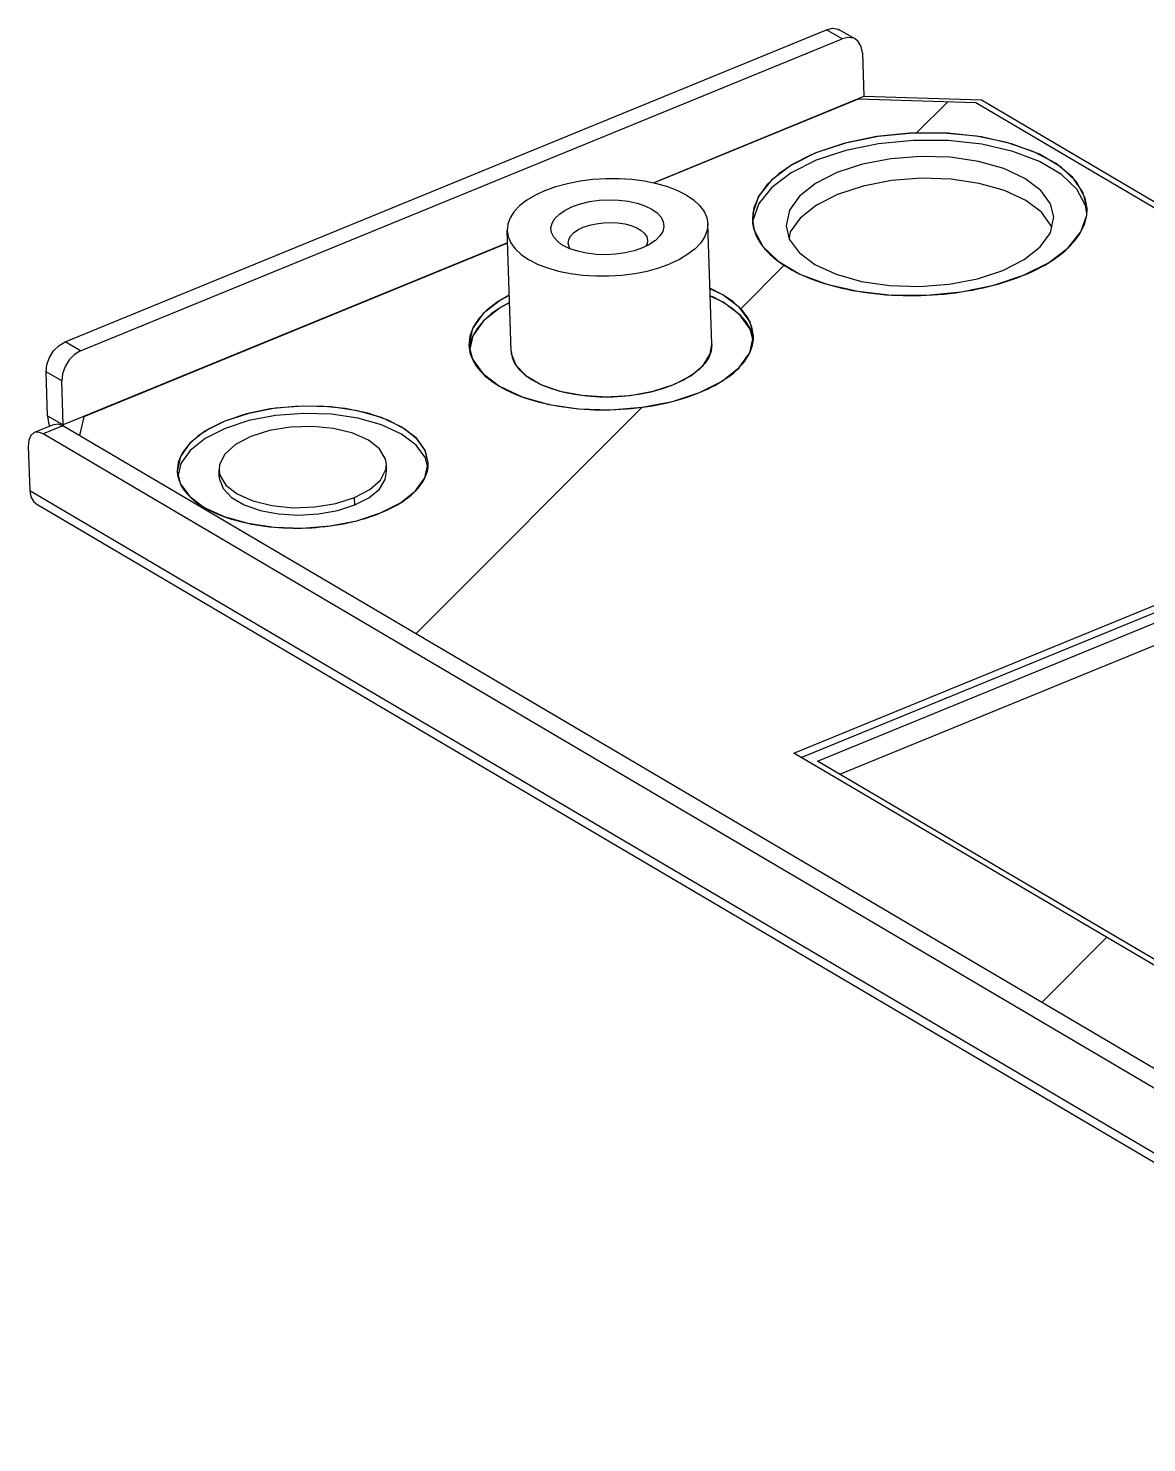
# Model space of a CAD drawing. Header units: millimetres. Extents: x 0 to 420, y 0 to 297.
# Drawn here: x 160.41 to 173.77, y 246.91 to 263.8 of the extents above; entities that cross this region are included whole.
import ezdxf

# ---------------------------------------------------------------- set-up
doc = ezdxf.new("R2010")
doc.units = ezdxf.units.MM
doc.header["$LTSCALE"] = 23.1
doc.layers.add('ASSEM_MEM', color=7, linetype='CONTINUOUS')

msp = doc.modelspace()

# ---------------------------------------------------------------- linework, layer by layer
at = {"layer": 'ASSEM_MEM', "color": 7, "linetype": 'CONTINUOUS'}
for p, q in [((160.8454, 260.0568), (169.9404, 263.7842)), ((170.1264, 263.6747), (169.9404, 263.7842)), ((170.2874, 263.671), (170.1014, 263.7806)), ((161.0314, 259.9472), (170.1264, 263.6747)), ((170.3704, 263.5089), (170.3879, 262.9847)), ((170.3879, 262.9847), (167.8773, 261.9558)), ((170.3212, 262.953), (167.8843, 261.9544)), ((171.7252, 262.9092), (170.3212, 262.953)), ((171.792, 262.9408), (170.3879, 262.9847)), ((171.0167, 262.5518), (171.3847, 262.9198)), ((190.5735, 251.8073), (171.7252, 262.9092)), ((190.8262, 251.7294), (171.792, 262.9408)), ((169.7635, 262.2903), (169.7497, 262.2843)), ((169.7742, 262.295), (169.7635, 262.2903)), ((169.785, 262.2996), (169.7742, 262.295)), ((169.798, 262.305), (169.785, 262.2996)), ((169.1323, 261.7072), (169.0622, 261.5052)), ((169.0555, 261.5137), (169.0556, 261.5111)), ((169.0622, 261.5052), (169.061, 261.4813)), ((169.6279, 261.5353), (169.5083, 261.3682)), ((172.9792, 261.3683), (173.0494, 261.5703)), ((173.0494, 261.5703), (173.0532, 261.6483)), ((166.1729, 259.9437), (166.1247, 261.3853)), ((168.5715, 260.0239), (168.5233, 261.4655)), ((169.5083, 261.3682), (169.4931, 261.2985)), ((172.6302, 261.4274), (172.6267, 261.4416)), ((166.1296, 261.2395), (160.8225, 259.0645)), ((166.1297, 261.2352), (161.0693, 259.1614)), ((168.9167, 260.4519), (169.4351, 260.9703)), ((166.1536, 260.5211), (166.048, 260.4675)), ((166.048, 260.4675), (165.8442, 260.3061)), ((165.8442, 260.3061), (165.7171, 260.1286)), ((169.0304, 260.2066), (169.0616, 260.116)), ((161.0314, 259.9472), (160.8454, 260.0568)), ((165.6702, 260.0138), (165.6703, 260.0114)), ((165.6844, 260.0365), (165.6778, 259.9834)), ((165.7171, 260.1286), (165.6819, 259.967)), ((168.5715, 260.0239), (168.5636, 259.9466)), ((169.0244, 259.9264), (169.0683, 260.1281)), ((169.0616, 260.116), (169.0631, 260.1041)), ((165.7105, 259.8497), (165.7115, 259.8474)), ((160.6365, 259.174), (160.6189, 259.6983)), ((160.8049, 259.5887), (160.6189, 259.6983)), ((168.8959, 259.7475), (168.8983, 259.75)), ((160.8225, 259.0645), (160.8049, 259.5887)), ((166.0343, 259.5261), (166.0384, 259.5237)), ((168.6916, 259.5863), (168.6955, 259.5887)), ((166.6239, 259.31), (166.6279, 259.3092)), ((168.0974, 259.3436), (168.1029, 259.345)), ((160.6365, 259.174), (160.6483, 259.0877)), ((160.6365, 259.174), (160.8225, 259.0645)), ((161.0693, 259.1614), (161.016, 258.9382)), ((165.0355, 256.5707), (167.7395, 259.2747)), ((166.9811, 259.2573), (166.9874, 259.2567)), ((167.7382, 259.2745), (167.7435, 259.2752)), ((160.7131, 259.0702), (160.4779, 258.9738)), ((160.8181, 259.0548), (160.5829, 258.9584)), ((160.6483, 259.0877), (160.6609, 259.0488)), ((179.4804, 248.0625), (160.8181, 259.0548)), ((160.8225, 259.0645), (160.82, 259.0543)), ((162.7379, 259.1019), (162.725, 259.0964)), ((162.746, 259.1053), (162.7379, 259.1019)), ((162.7542, 259.1087), (162.746, 259.1053)), ((160.4057, 258.8058), (160.4232, 258.2816)), ((179.2451, 247.9661), (160.5829, 258.9584)), ((162.2268, 258.6013), (162.1967, 258.4634)), ((162.6877, 258.4401), (162.6848, 258.5275)), ((164.6866, 258.507), (164.6837, 258.5943)), ((165.1446, 258.4332), (165.1834, 258.6111)), ((162.2206, 258.3655), (162.2215, 258.3635)), ((160.4232, 258.2816), (179.4574, 247.0702)), ((164.3072, 258.1084), (164.3042, 258.1957)), ((164.851, 258.1331), (164.8544, 258.1352)), ((165.0313, 258.2754), (165.0334, 258.2775)), ((169.5515, 255.1442), (176.8432, 258.1325)), ((160.5062, 258.1195), (179.5404, 246.9081)), ((162.5063, 258.08), (162.51, 258.0779)), ((169.6402, 255.092), (176.8461, 258.0452)), ((163.3417, 257.8428), (163.3473, 257.8423)), ((164.0097, 257.858), (164.0144, 257.8586)), ((164.3267, 257.919), (164.3315, 257.9202)), ((169.8352, 255.048), (176.8133, 257.9079)), ((170.1012, 254.8914), (176.8221, 257.6458)), ((174.6356, 252.1496), (169.5515, 255.1442)), ((174.6713, 252.1995), (169.8352, 255.048)), ((172.5115, 252.1672), (173.2878, 252.9435))]:
    msp.add_line(p, q, dxfattribs=at)
for points in [[(169.9404, 263.7842), (170.0135, 263.8012), (170.0803, 263.7908), (170.1015, 263.7806)], [(170.2875, 263.671), (170.2663, 263.6813), (170.1995, 263.6916), (170.1264, 263.6747)], [(170.3704, 263.5089), (170.3562, 263.5852), (170.3203, 263.6446), (170.2875, 263.671)], [(173.0533, 261.6454), (173.0086, 261.8361), (172.884, 262.0197), (172.6846, 262.1854), (172.4186, 262.3264), (172.0969, 262.437), (171.7327, 262.5126), (171.3407, 262.5502), (170.937, 262.5483), (170.5381, 262.5068), (170.1603, 262.4276), (169.8143, 262.3118)], [(173.0532, 261.6483), (173.0323, 261.7728), (172.9289, 261.9669), (172.7435, 262.1442), (172.4842, 262.2969), (172.1625, 262.4183), (171.7923, 262.5032), (171.3899, 262.5477), (170.9728, 262.5501), (170.5593, 262.5101), (170.1674, 262.4295), (169.8143, 262.3118)], [(173.0506, 261.5942), (173.0353, 261.6854), (172.9318, 261.8796), (172.7464, 262.0568), (172.4871, 262.2095), (172.1654, 262.331), (171.7953, 262.4158), (171.3928, 262.4604), (170.9758, 262.4627), (170.5622, 262.4227), (170.1704, 262.3421), (169.8172, 262.2244)], [(169.8143, 262.3118), (169.5154, 262.1622), (169.2837, 261.9873), (169.1294, 261.7946), (169.0593, 261.5926), (169.0554, 261.5145)], [(169.7497, 262.2843), (169.547, 262.1811), (169.3713, 262.0628), (169.2318, 261.9341), (169.1313, 261.7979), (169.0721, 261.657), (169.0555, 261.5137)], [(169.8172, 262.2244), (169.5183, 262.0749), (169.2866, 261.8999), (169.1323, 261.7072)], [(169.8143, 262.3118), (169.8088, 262.3096), (169.798, 262.305)], [(172.6563, 261.5476), (172.6179, 261.7037), (172.501, 261.8653), (172.3117, 262.0082), (172.0595, 262.1253), (171.7571, 262.2108), (171.4195, 262.2603), (171.0638, 262.2714), (170.7078, 262.2436), (170.3692, 262.1781), (170.0652, 262.0784)], [(170.0652, 262.0784), (169.811, 261.9493), (169.6192, 261.7974), (169.4995, 261.6303), (169.4581, 261.4405)], [(166.58, 261.8637), (166.4636, 261.8096), (166.3618, 261.7489), (166.2766, 261.6827), (166.2092, 261.6122), (166.161, 261.5384), (166.1326, 261.4627), (166.1247, 261.3853)], [(166.58, 261.8637), (166.7092, 261.9102), (166.8489, 261.9485), (166.9967, 261.9779), (167.1501, 261.9978), (167.3065, 262.0078), (167.4632, 262.008), (167.6175, 261.9981), (167.7668, 261.9785), (167.9085, 261.9494), (168.0402, 261.9113), (168.1597, 261.8649), (168.2649, 261.811), (168.3539, 261.7505), (168.4254, 261.6845), (168.478, 261.614), (168.5108, 261.5403), (168.5233, 261.4655)], [(172.6267, 261.4416), (172.5098, 261.6032), (172.3205, 261.7461), (172.0683, 261.8632), (171.7658, 261.9487), (171.4283, 261.9982), (171.0726, 262.0093), (170.7165, 261.9814), (170.378, 261.916), (170.074, 261.8162)], [(166.9055, 261.6719), (167.0037, 261.7059), (167.1117, 261.7313), (167.2262, 261.7474), (167.3436, 261.7537), (167.4604, 261.75), (167.5731, 261.7365), (167.6782, 261.7136), (167.7725, 261.6818), (167.8532, 261.6423), (167.9179, 261.5962), (167.9645, 261.5449), (167.9916, 261.49), (167.9984, 261.4331), (167.9848, 261.376), (167.9511, 261.3204), (167.8983, 261.268), (167.8911, 261.2622)], [(170.074, 261.8162), (169.8197, 261.6872), (169.6279, 261.5353)], [(166.7691, 261.2248), (166.7301, 261.2546), (166.6835, 261.3059), (166.6564, 261.3609), (166.6496, 261.4177), (166.6632, 261.4749), (166.697, 261.5305), (166.7497, 261.5829), (166.82, 261.6305), (166.9055, 261.6719)], [(169.0554, 261.5145), (169.0763, 261.3901), (169.1798, 261.1959), (169.3652, 261.0186), (169.6244, 260.8659), (169.9462, 260.7445), (170.3163, 260.6597), (170.7187, 260.6151), (171.1358, 260.6128), (171.5493, 260.6528), (171.9412, 260.7334), (172.2943, 260.851)], [(169.0556, 261.5111), (169.0561, 261.501), (169.0571, 261.4874), (169.0586, 261.4739), (169.0604, 261.4604), (169.0626, 261.447), (169.0659, 261.4302)], [(172.0493, 260.9097), (172.3035, 261.0388), (172.4953, 261.1907), (172.615, 261.3578), (172.6563, 261.5476)], [(172.9792, 261.3683), (172.9969, 261.4015), (173.0122, 261.435), (173.0251, 261.4687), (173.0356, 261.5025), (173.0437, 261.5363), (173.0494, 261.5703)], [(173.0494, 261.5703), (173.0498, 261.5737), (173.0506, 261.5805), (173.0513, 261.5873), (173.0519, 261.5941), (173.0524, 261.6008), (173.053, 261.611)], [(173.053, 261.611), (173.0531, 261.6144), (173.0533, 261.6212), (173.0534, 261.628), (173.0535, 261.6314), (173.0534, 261.6382), (173.0533, 261.6454)], [(166.1247, 261.3853), (166.1372, 261.3106), (166.17, 261.2369), (166.2226, 261.1664), (166.2941, 261.1003), (166.3831, 261.0398), (166.4883, 260.9859), (166.6078, 260.9396), (166.7395, 260.9015), (166.8812, 260.8724), (167.0305, 260.8527), (167.1848, 260.8429), (167.3415, 260.843), (167.4979, 260.8531), (167.6513, 260.873), (167.7992, 260.9023), (167.9388, 260.9406), (168.068, 260.9872)], [(166.8551, 261.2348), (166.8613, 261.2761), (166.8834, 261.3178), (166.9207, 261.3573), (166.9719, 261.3932), (167.0353, 261.4242)], [(167.0353, 261.4242), (167.1088, 261.4492), (167.1898, 261.4676), (167.2755, 261.4785), (167.3631, 261.4817), (167.4496, 261.477), (167.532, 261.4646), (167.6075, 261.445), (167.6735, 261.4187), (167.7279, 261.3867), (167.7686, 261.35), (167.7945, 261.31), (167.8046, 261.2666)], [(168.5233, 261.4655), (168.5154, 261.3882), (168.487, 261.3125), (168.4388, 261.2387), (168.3714, 261.1681), (168.2862, 261.1019), (168.1845, 261.0413), (168.068, 260.9872)], [(169.0659, 261.4302), (169.0666, 261.4268), (169.0682, 261.4201), (169.0698, 261.4134), (169.0715, 261.4067), (169.0734, 261.4001), (169.0763, 261.3901)], [(169.0763, 261.3901), (169.0876, 261.3569), (169.1013, 261.324), (169.1174, 261.2914), (169.1359, 261.2592), (169.1567, 261.2273), (169.1798, 261.1959)], [(169.4581, 261.4405), (169.4966, 261.2844), (169.6135, 261.1228), (169.8028, 260.9799), (170.055, 260.8628), (170.3574, 260.7773), (170.695, 260.7278), (171.0507, 260.7167), (171.4067, 260.7445), (171.7452, 260.81), (172.0493, 260.9097)], [(172.2943, 260.851), (172.5933, 261.0006), (172.8249, 261.1756), (172.9792, 261.3683)], [(172.8249, 261.1756), (172.8563, 261.2067), (172.8854, 261.2382), (172.9123, 261.2702), (172.9369, 261.3026), (172.9592, 261.3353), (172.9792, 261.3683)], [(167.7425, 261.1789), (167.6443, 261.145), (167.5363, 261.1196), (167.4218, 261.1035), (167.3044, 261.0972), (167.1876, 261.1008), (167.0749, 261.1143), (166.9698, 261.1373), (166.8755, 261.169), (166.7948, 261.2085), (166.7691, 261.2248)], [(166.8808, 261.1672), (166.8652, 261.1914), (166.8551, 261.2348)], [(167.8911, 261.2622), (167.828, 261.2203), (167.7425, 261.1789)], [(167.8046, 261.2666), (167.7984, 261.2253), (167.7846, 261.1993)], [(169.1798, 261.1959), (169.2052, 261.165), (169.2328, 261.1345), (169.2627, 261.1047), (169.2947, 261.0754), (169.3289, 261.0467), (169.3652, 261.0186)], [(172.5933, 261.0006), (172.6369, 261.0282), (172.6785, 261.0565), (172.7182, 261.0854), (172.7559, 261.1149), (172.7915, 261.145), (172.8249, 261.1756)], [(169.3652, 261.0186), (169.4035, 260.9913), (169.4439, 260.9646), (169.4862, 260.9388), (169.5304, 260.9137), (169.5765, 260.8894), (169.6244, 260.8659)], [(172.2943, 260.851), (172.3483, 260.8739), (172.4007, 260.8976), (172.4515, 260.9222), (172.5005, 260.9476), (172.5478, 260.9737), (172.5933, 261.0006)], [(169.6244, 260.8659), (169.6741, 260.8434), (169.7254, 260.8217), (169.7783, 260.801), (169.8328, 260.7812), (169.8888, 260.7623), (169.9462, 260.7445)], [(171.9412, 260.7334), (172.0032, 260.7505), (172.064, 260.7687), (172.1236, 260.7879), (172.1819, 260.808), (172.2389, 260.8291), (172.2943, 260.851)], [(169.0683, 260.1276), (169.0507, 260.2333), (169.0035, 260.3392), (168.93, 260.4377), (168.8273, 260.5325), (168.7028, 260.6171), (168.5493, 260.6955)], [(169.0683, 260.1281), (169.0275, 260.294), (168.9033, 260.4656), (168.7022, 260.6174), (168.5493, 260.6884)], [(169.9462, 260.7445), (170.0049, 260.7277), (170.0649, 260.712), (170.1261, 260.6972), (170.1885, 260.6836), (170.2519, 260.6711), (170.3163, 260.6597)], [(171.5493, 260.6528), (171.6166, 260.6635), (171.6832, 260.6753), (171.7491, 260.6882), (171.8141, 260.7022), (171.8781, 260.7173), (171.9412, 260.7334)], [(166.1503, 260.6154), (166.008, 260.5307), (165.8854, 260.4357), (165.7911, 260.3371), (165.7217, 260.2312), (165.6811, 260.1225), (165.6702, 260.0138)], [(166.1506, 260.6085), (166.0451, 260.5549), (165.8413, 260.3935), (165.7142, 260.216), (165.6702, 260.0143)], [(166.1534, 260.527), (166.048, 260.4675), (165.9371, 260.3894), (165.8442, 260.3061), (165.7706, 260.2188), (165.7171, 260.1286), (165.6844, 260.0365)], [(168.552, 260.6071), (168.5787, 260.5961), (168.7051, 260.5301), (168.8147, 260.4571), (168.9062, 260.3782), (168.9784, 260.2944), (169.0304, 260.2066)], [(169.0596, 260.088), (169.0304, 260.2066), (168.9062, 260.3782), (168.7051, 260.5301), (168.5522, 260.6011)], [(170.3163, 260.6597), (170.3816, 260.6494), (170.4477, 260.6402), (170.5146, 260.6322), (170.5821, 260.6253), (170.6501, 260.6196), (170.7187, 260.6151)], [(170.7187, 260.6151), (170.7877, 260.6118), (170.857, 260.6096), (170.9266, 260.6086), (170.9963, 260.6088), (171.066, 260.6102), (171.1358, 260.6128)], [(171.1358, 260.6128), (171.2055, 260.6165), (171.2749, 260.6215), (171.3442, 260.6276), (171.413, 260.6348), (171.4814, 260.6432), (171.5493, 260.6528)], [(160.6189, 259.6983), (160.6277, 259.784), (160.6587, 259.8708), (160.7088, 259.9501), (160.7731, 260.0142), (160.8454, 260.0568)], [(165.6702, 260.0143), (165.7111, 259.8484), (165.8353, 259.6768), (166.0364, 259.5249), (166.3043, 259.4005), (166.6257, 259.3096), (166.9843, 259.257), (167.3623, 259.2452), (167.7406, 259.2748), (168.1003, 259.3444), (168.4233, 259.4503)], [(165.6703, 260.0114), (165.6708, 260.0028), (165.6717, 259.9913), (165.6729, 259.9798), (165.6744, 259.9683), (165.6763, 259.9569), (165.6791, 259.9426)], [(168.1162, 259.5456), (168.3197, 259.6506), (168.4682, 259.775), (168.553, 259.9115), (168.5715, 260.0238)], [(169.0242, 259.926), (169.0331, 259.946), (169.0421, 259.9688), (169.0498, 259.9918), (169.0562, 260.0148), (169.0612, 260.0378), (169.0651, 260.0617)], [(169.0651, 260.0617), (169.0654, 260.0646), (169.0661, 260.0704), (169.0667, 260.0761), (169.0672, 260.0819), (169.0677, 260.0877), (169.0681, 260.0963)], [(169.0681, 260.0963), (169.0683, 260.0992), (169.0684, 260.105), (169.0685, 260.1108), (169.0685, 260.1165), (169.0685, 260.1223), (169.0683, 260.1276)], [(161.0314, 259.9472), (160.9591, 259.9046), (160.8948, 259.8405), (160.8447, 259.7612), (160.8137, 259.6744), (160.8049, 259.5887)], [(165.6791, 259.9426), (165.6797, 259.9398), (165.6804, 259.9369), (165.681, 259.9341), (165.6822, 259.9294)], [(165.6822, 259.9294), (165.6852, 259.9181), (165.6894, 259.9039), (165.6941, 259.8898), (165.6983, 259.8785), (165.7039, 259.8645), (165.7105, 259.8497)], [(165.7115, 259.8474), (165.7255, 259.8198), (165.7433, 259.7897), (165.7615, 259.7628), (165.7838, 259.7335), (165.8085, 259.7048), (165.8347, 259.6774)], [(166.1729, 259.9438), (166.1752, 259.9154), (166.2286, 259.7787), (166.3485, 259.6538), (166.5279, 259.5482), (166.7563, 259.4679), (167.0205, 259.4175), (167.3052, 259.4001), (167.5937, 259.4166), (167.8694, 259.466), (168.1162, 259.5456)], [(166.1729, 259.9437), (166.1854, 259.869), (166.2182, 259.7953), (166.2708, 259.7248), (166.3423, 259.6587), (166.4313, 259.5982), (166.5365, 259.5443), (166.656, 259.4979), (166.7877, 259.4599), (166.9294, 259.4308), (167.0787, 259.4111), (167.233, 259.4013), (167.3897, 259.4014), (167.5461, 259.4115), (167.6995, 259.4314), (167.8473, 259.4607)], [(168.4233, 259.4503), (168.6935, 259.5875), (168.8972, 259.7488), (169.0244, 259.9264)], [(168.5636, 259.9466), (168.5352, 259.8709), (168.487, 259.7971)], [(168.8983, 259.75), (168.9233, 259.7768), (168.9485, 259.8066), (168.9694, 259.8341), (168.9902, 259.8647), (169.0086, 259.8956), (169.0242, 259.926)], [(165.8347, 259.6774), (165.8611, 259.6522), (165.8922, 259.6252), (165.9224, 259.6011), (165.9577, 259.5754), (165.9951, 259.5503), (166.0343, 259.5261)], [(168.3344, 259.6603), (168.2326, 259.5997), (168.1162, 259.5456)], [(168.487, 259.7971), (168.4196, 259.7265), (168.3344, 259.6603)], [(168.6955, 259.5887), (168.7317, 259.6125), (168.7697, 259.6392), (168.8025, 259.6641), (168.8364, 259.692), (168.8655, 259.7179), (168.8959, 259.7475)], [(166.0384, 259.5237), (166.0761, 259.5024), (166.1194, 259.4798), (166.1603, 259.46), (166.2071, 259.439), (166.251, 259.4208), (166.3029, 259.401)], [(167.8473, 259.4607), (167.987, 259.499), (168.1162, 259.5456)], [(168.4233, 259.4503), (168.4692, 259.4698), (168.5181, 259.492), (168.5611, 259.513), (168.6067, 259.5368), (168.6505, 259.5614), (168.6916, 259.5863)], [(166.3029, 259.401), (166.3497, 259.3845), (166.4026, 259.3673), (166.457, 259.3512), (166.5076, 259.3374), (166.5645, 259.3233), (166.6239, 259.31)], [(166.6279, 259.3092), (166.6818, 259.2984), (166.7419, 259.2877), (166.7974, 259.2789), (166.8593, 259.2704), (166.9161, 259.2637), (166.9811, 259.2573)], [(167.7435, 259.2752), (167.8011, 259.2835), (167.8638, 259.2938), (167.9203, 259.3041), (167.9816, 259.3165), (168.0365, 259.3287), (168.0974, 259.3436)], [(168.1029, 259.345), (168.1559, 259.3593), (168.2132, 259.376), (168.2641, 259.392), (168.3189, 259.4106), (168.3723, 259.4302), (168.4233, 259.4503)], [(165.1834, 258.6111), (165.1474, 258.7575), (165.0378, 258.9089), (164.8603, 259.0429), (164.6239, 259.1527), (164.3403, 259.2329), (164.0239, 259.2793), (163.6904, 259.2897), (163.3566, 259.2636), (163.0392, 259.2022), (162.7542, 259.1087)], [(165.1834, 258.6107), (165.1492, 258.7536), (165.055, 258.8912), (164.9049, 259.0152), (164.7049, 259.1208), (164.4632, 259.2034), (164.1896, 259.2598), (163.8955, 259.2877), (163.5927, 259.2859), (163.2936, 259.2544), (163.0105, 259.1947), (162.7542, 259.1087)], [(165.1747, 258.5711), (165.1503, 258.6701), (165.0407, 258.8216), (164.8632, 258.9555), (164.6268, 259.0654), (164.3432, 259.1455), (164.0268, 259.1919), (163.6933, 259.2024), (163.3595, 259.1762), (163.0422, 259.1149), (162.7571, 259.0213)], [(166.9874, 259.2567), (167.0454, 259.2522), (167.1097, 259.2484), (167.1685, 259.246), (167.2334, 259.2446), (167.2926, 259.2443), (167.3612, 259.2452)], [(167.3612, 259.2452), (167.4206, 259.2471), (167.4857, 259.2503), (167.5507, 259.2547), (167.6096, 259.2598), (167.674, 259.2665), (167.7382, 259.2745)], [(160.4779, 258.9739), (160.436, 258.9389), (160.4121, 258.8814), (160.4057, 258.8058)], [(160.5829, 258.9584), (160.5259, 258.9794), (160.4779, 258.9739)], [(160.7132, 259.0703), (160.7611, 259.0758), (160.8181, 259.0548)], [(162.7542, 259.1087), (162.5158, 258.9877), (162.336, 258.8453), (162.2238, 258.6887), (162.1851, 258.5107)], [(162.725, 259.0964), (162.5669, 259.0183), (162.43, 258.9281), (162.3234, 258.8321), (162.2446, 258.7277), (162.1981, 258.6196), (162.1851, 258.5103)], [(162.7571, 259.0213), (162.5188, 258.9004), (162.339, 258.758), (162.2268, 258.6013)], [(164.6837, 258.5943), (164.6733, 258.6566), (164.602, 258.7768), (164.4683, 258.8823), (164.2811, 258.9658), (164.0532, 259.0218), (163.8002, 259.0464), (163.5392, 259.0379), (163.2882, 258.9968), (163.0642, 258.9261)], [(163.0642, 258.9261), (162.8825, 258.8305), (162.7553, 258.7166), (162.6914, 258.592), (162.6848, 258.5275)], [(162.1851, 258.5107), (162.2211, 258.3643), (162.3307, 258.2129), (162.5082, 258.0789), (162.7446, 257.9691), (163.0281, 257.889), (163.3446, 257.8425), (163.6781, 257.8321), (164.0119, 257.8583), (164.3292, 257.9196), (164.6142, 258.0131)], [(162.1851, 258.5103), (162.1853, 258.5052), (162.1856, 258.5002), (162.1859, 258.4951), (162.1864, 258.49), (162.1869, 258.4849), (162.1877, 258.4778)], [(162.1877, 258.4778), (162.1881, 258.4752), (162.1888, 258.4702), (162.1896, 258.4651), (162.1904, 258.4601), (162.1914, 258.455), (162.1929, 258.4475)], [(162.6848, 258.5275), (162.6952, 258.4653), (162.7664, 258.3451), (162.9002, 258.2396), (163.0874, 258.156), (163.3153, 258.1), (163.5683, 258.0755), (163.8292, 258.084), (164.0802, 258.125), (164.3042, 258.1957)], [(164.3042, 258.1957), (164.486, 258.2913), (164.6132, 258.4053), (164.677, 258.5299), (164.6837, 258.5943)], [(164.3072, 258.1084), (164.4751, 258.1948), (164.5996, 258.2985), (164.6708, 258.4124), (164.6866, 258.5069)], [(165.1445, 258.4328), (165.1523, 258.4504), (165.1603, 258.4706), (165.1671, 258.4909), (165.1727, 258.5112), (165.1771, 258.5315), (165.1805, 258.5526)], [(165.1805, 258.5526), (165.1809, 258.5551), (165.1814, 258.5602), (165.182, 258.5653), (165.1824, 258.5704), (165.1828, 258.5755), (165.1832, 258.5831)], [(165.1832, 258.5831), (165.1833, 258.5857), (165.1835, 258.5908), (165.1836, 258.5959), (165.1836, 258.6009), (165.1835, 258.606), (165.1834, 258.6107)], [(162.1929, 258.4475), (162.1958, 258.4349), (162.1992, 258.4224), (162.2039, 258.4074), (162.2083, 258.395), (162.2141, 258.3802), (162.2206, 258.3655)], [(162.2215, 258.3635), (162.2339, 258.3391), (162.2495, 258.3126), (162.2656, 258.2888), (162.2853, 258.263), (162.307, 258.2377), (162.3302, 258.2135)], [(162.6877, 258.4403), (162.6896, 258.4172), (162.734, 258.3029), (162.8339, 258.1987), (162.9837, 258.1105), (163.1745, 258.0434), (163.3953, 258.0015), (163.6331, 257.9871), (163.8739, 258.0011), (164.1041, 258.0427), (164.3072, 258.1084)], [(164.6142, 258.0131), (164.8526, 258.1341), (165.0324, 258.2765), (165.1446, 258.4332)], [(165.0334, 258.2775), (165.0554, 258.3011), (165.0777, 258.3275), (165.0961, 258.3518), (165.1145, 258.3788), (165.1307, 258.406), (165.1445, 258.4328)], [(160.4232, 258.2816), (160.4374, 258.2053), (160.4733, 258.1459), (160.5061, 258.1195)], [(162.3302, 258.2135), (162.3534, 258.1913), (162.3809, 258.1674), (162.4076, 258.1462), (162.4387, 258.1235), (162.4717, 258.1014), (162.5063, 258.08)], [(164.6142, 258.0131), (164.6547, 258.0303), (164.6979, 258.0499), (164.7358, 258.0684), (164.7761, 258.0894), (164.8147, 258.1112), (164.851, 258.1331)], [(164.8544, 258.1352), (164.8864, 258.1562), (164.9199, 258.1798), (164.9488, 258.2017), (164.9788, 258.2264), (165.0044, 258.2492), (165.0313, 258.2754)], [(162.51, 258.0779), (162.5432, 258.0591), (162.5814, 258.0391), (162.6175, 258.0216), (162.6588, 258.0032), (162.6976, 257.9871), (162.7433, 257.9696)], [(162.7433, 257.9696), (162.7846, 257.955), (162.8313, 257.9399), (162.8793, 257.9256), (162.9239, 257.9135), (162.9741, 257.9011), (163.0265, 257.8893)], [(164.3315, 257.9202), (164.3783, 257.9328), (164.4288, 257.9475), (164.4738, 257.9617), (164.5221, 257.9781), (164.5693, 257.9954), (164.6142, 258.0131)], [(163.0265, 257.8893), (163.074, 257.8798), (163.127, 257.8702), (163.1808, 257.8617), (163.2304, 257.8549), (163.2856, 257.8483), (163.3417, 257.8428)], [(163.3473, 257.8423), (163.3985, 257.8383), (163.4552, 257.835), (163.5071, 257.8329), (163.5643, 257.8316), (163.6166, 257.8313), (163.6771, 257.8321)], [(163.6771, 257.8321), (163.7295, 257.8338), (163.787, 257.8366), (163.8443, 257.8405), (163.8963, 257.845), (163.9531, 257.851), (164.0097, 257.858)], [(164.0144, 257.8586), (164.0652, 257.8659), (164.1206, 257.875), (164.1704, 257.8841), (164.2245, 257.895), (164.273, 257.9058), (164.3267, 257.919)]]:
    msp.add_lwpolyline(points, dxfattribs=at)

doc.saveas('drawing.dxf')
